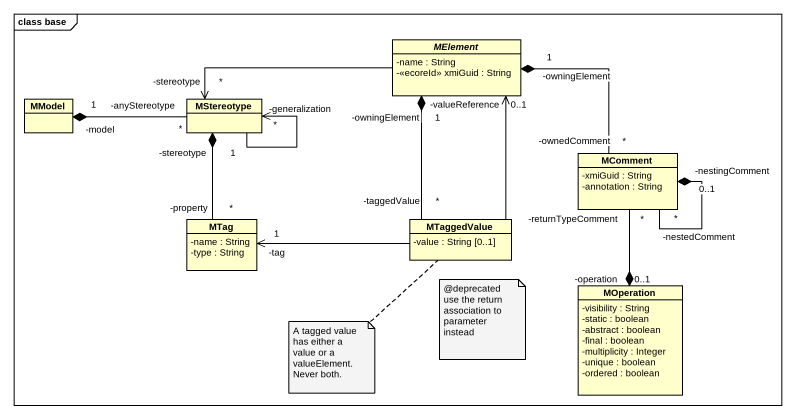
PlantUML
@startuml
mainframe class base
hide circle
hide empty members
skinparam classAttributeIconSize 0
abstract class MElement {
  -name : String
  -<<ecoreId>> xmiGuid : String
}
class MModel
class MStereotype
class MComment {
  -xmiGuid : String
  -annotation : String
}
class MTag {
  -name : String
  -type : String
}
class MTaggedValue {
  -value : String [0..1]
}
class MOperation {
  -visibility : String
  -static : boolean
  -abstract : boolean
  -final : boolean
  -multiplicity : Integer
  -unique : boolean
  -ordered : boolean
}
MElement -left-> "-stereotype\n*" MStereotype
MElement "-owningElement\n1" *-- "-ownedComment\n*" MComment
MElement "-owningElement\n1" *-- "-taggedValue\n*" MTaggedValue
MModel "-model\n1" *-right- "-anyStereotype\n*" MStereotype
MStereotype --> "-generalization\n*" MStereotype
MStereotype "-stereotype\n1" *-- "-property\n*" MTag
MComment "-nestingComment\n0..1" *-- "-nestedComment\n*" MComment
MTaggedValue -up-> "-valueReference\n0..1" MElement
MTaggedValue -left-> "-tag\n1" MTag
MOperation "-operation\n0..1" *-up- "-returnTypeComment\n*" MComment
note as N1
  ~@deprecated
  use the return association to parameter instead
end note
note bottom of MTaggedValue : A tagged value has either a value or a valueElement. Never both.
@enduml
